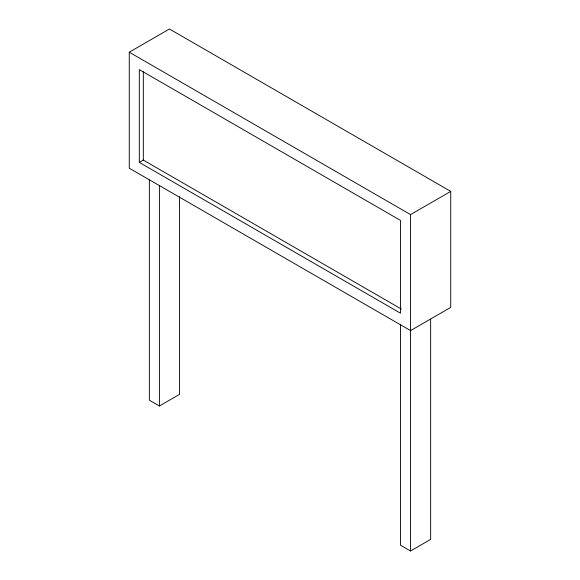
<?xml version="1.0" encoding="UTF-8"?>
<svg xmlns="http://www.w3.org/2000/svg" width="580" height="580" viewBox="0 0 580 580"><rect width="100%" height="100%" fill="white"/><g stroke="black" fill="none" stroke-linecap="round" stroke-linejoin="round"><path stroke-width="0.87" d="M129.268 52.2L169.447 29L450.733 191.4L450.733 307.4L410.553 330.6L129.268 168.2L129.268 52.2L410.553 214.6L450.733 191.4M139.309 162.4L400.504 313.2L400.504 220.4L139.309 69.6L139.309 162.4L143.332 160.08L401.389 309.067M149.357 179.938L149.357 400.2L159.406 406L179.495 394.4L179.495 196.707M400.504 324.938L400.504 545.2L410.553 551L430.643 539.4L430.643 319.138M410.553 214.6L410.553 330.6M410.553 330.738L410.553 551M159.406 185.738L159.406 406M143.332 71.782L143.332 160.08"/></g></svg>
